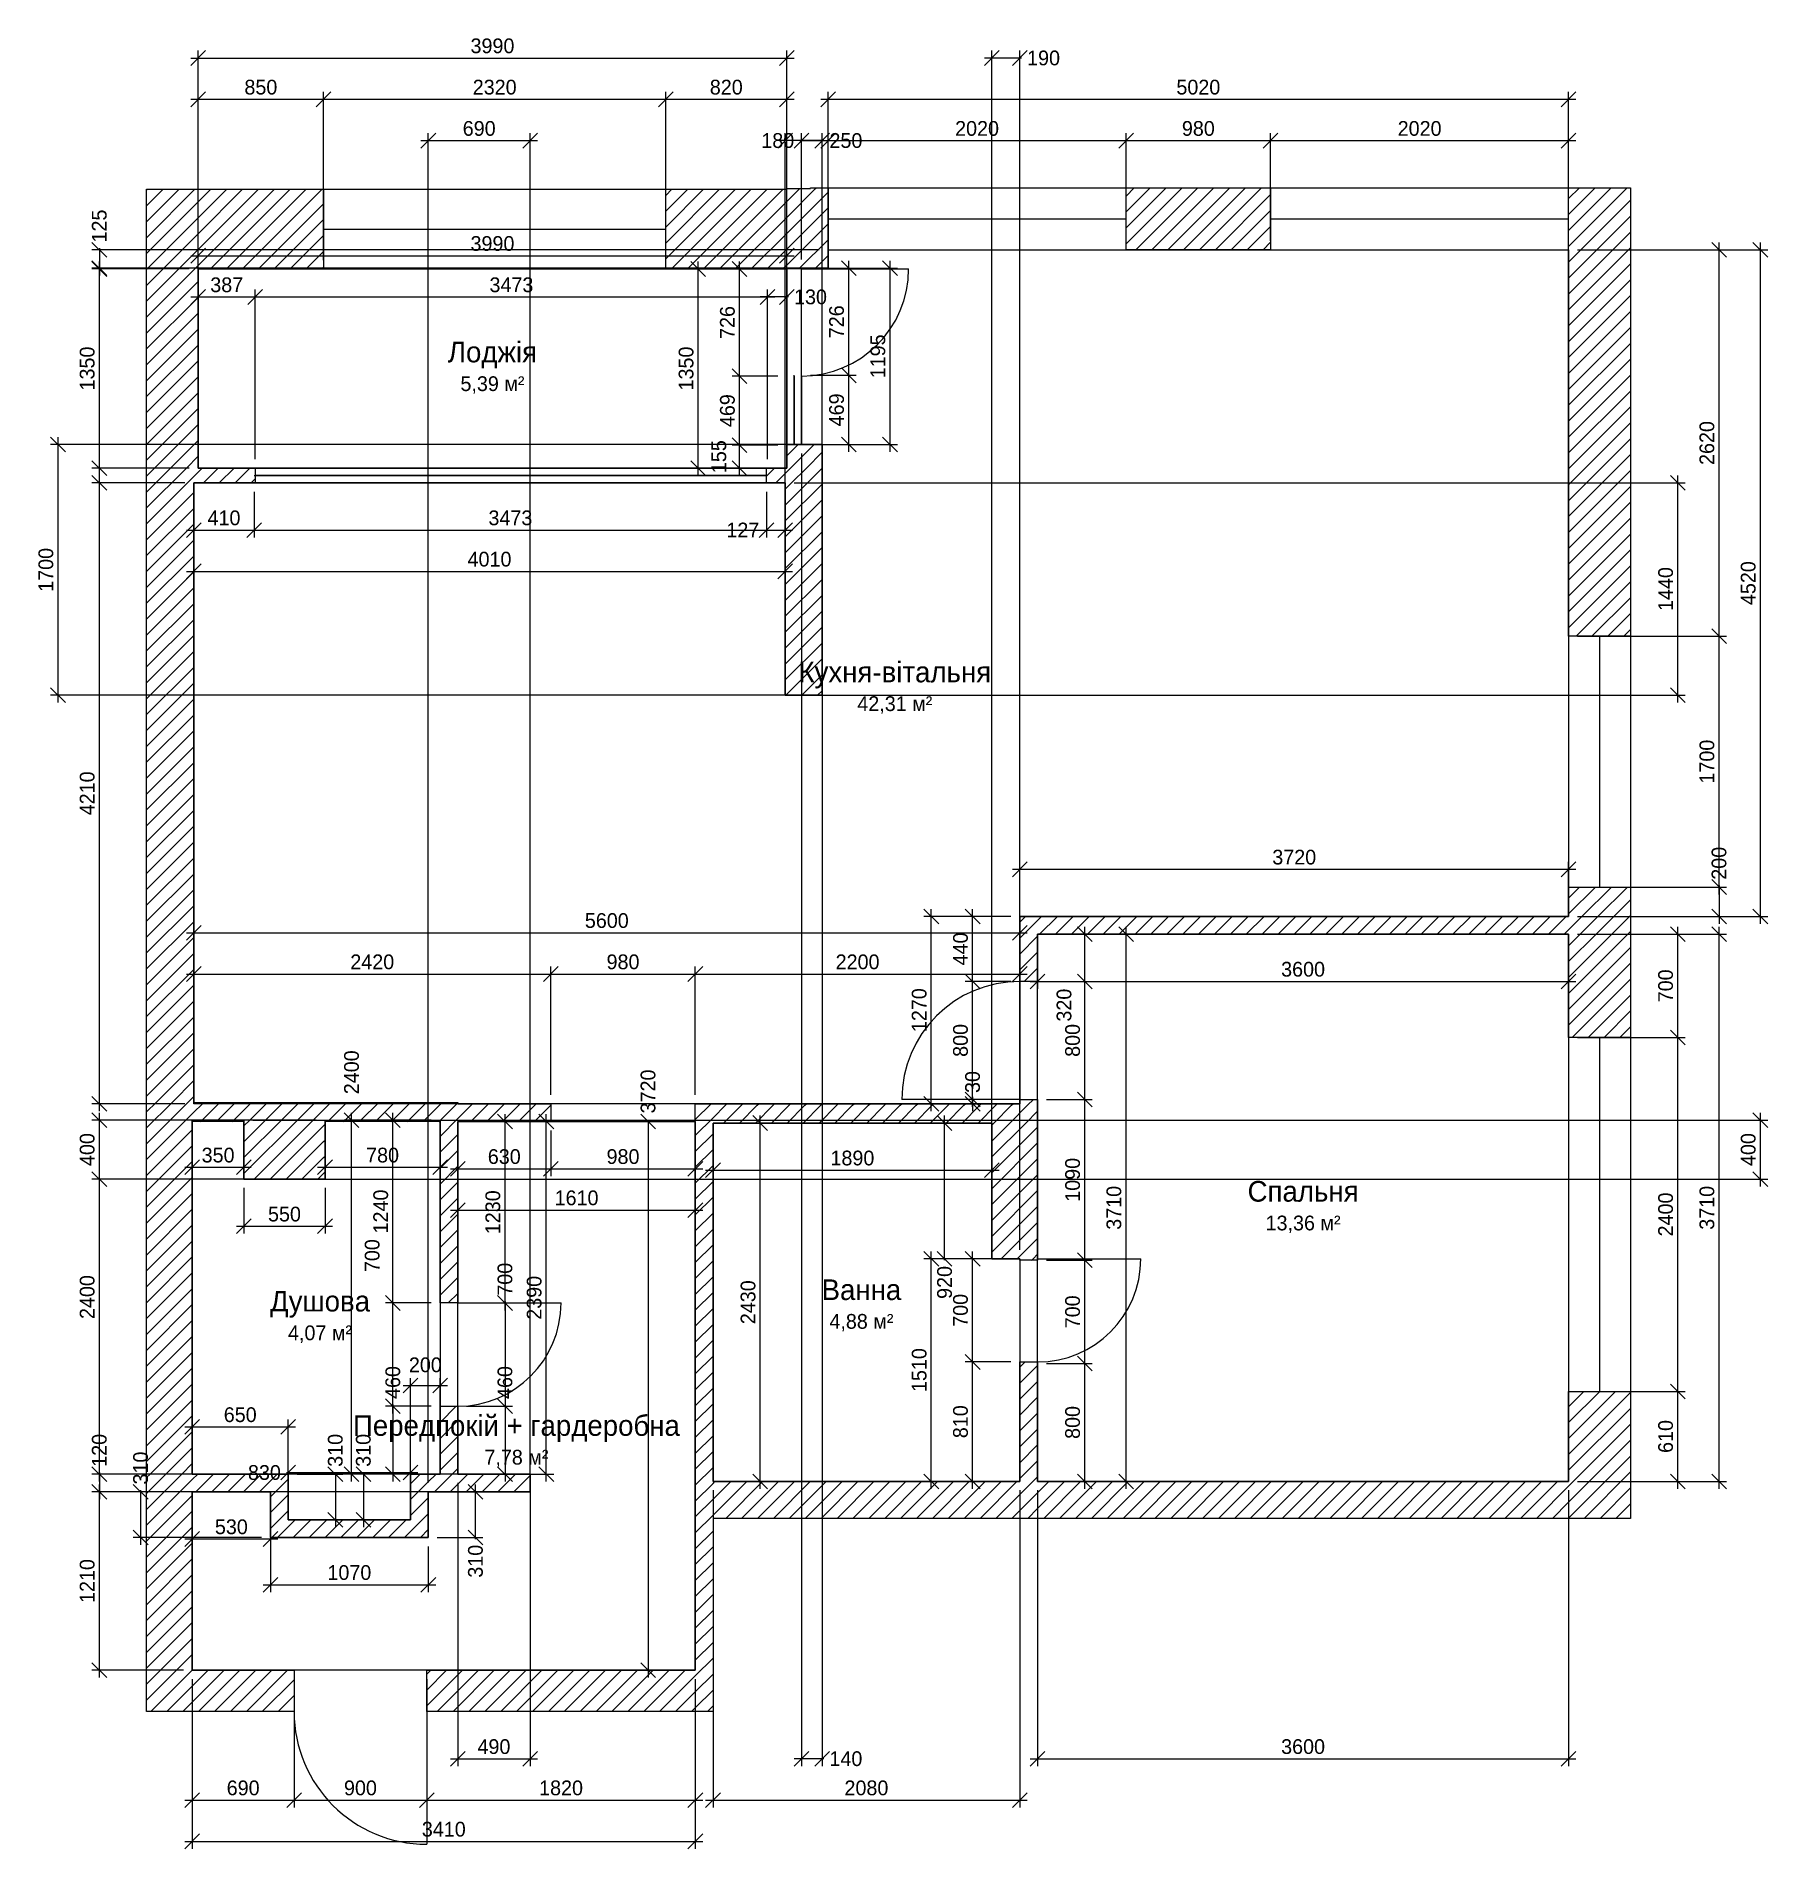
# Model space of a CAD drawing. Header units: millimetres. Extents: x -1058 to 10680, y -1210 to 11078.
import ezdxf
from ezdxf.enums import TextEntityAlignment as Align

# ---------------------------------------------------------------- set-up
doc = ezdxf.new("R2010")
doc.units = ezdxf.units.MM
doc.layers.add('A-AREA', color=8, linetype='Continuous', plot=False)
for name, color, linetype in [('A-DIMS', 2, 'Continuous'), ('A-DOOR', 3, 'Continuous'), ('A-TEXT', 7, 'Continuous'), ('A-WALL', 7, 'Continuous'), ('A-WIND', 4, 'Continuous')]:
    doc.layers.add(name, color=color, linetype=linetype)
doc.styles.add('PLEX_LIGHT', font='IBMPlexSans-Light.ttf')
doc.dimstyles.new('PLAN', dxfattribs={"dimscale": 40, "dimtxt": 2.5, "dimasz": 2.5, "dimexe": 1.25, "dimexo": 1.5, "dimgap": 0.8, "dimtad": 1, "dimdec": 0, "dimtxsty": 'PLEX_LIGHT', "dimtsz": 1.25, "dimcen": 2.5, "dimdle": 1.25, "dimclrd": 2, "dimclre": 2, "dimclrt": 2, "dimazin": 3, "dimtfac": 1, "dimtmove": 0, "dimatfit": 3})

msp = doc.modelspace()

# ---------------------------------------------------------------- hatches: boundary and pattern name
at = {"layer": 'A-WALL'}
h = msp.add_hatch(dxfattribs=at)
h.set_pattern_fill('ANSI31', scale=24)
h.paths.add_polyline_path([(40, 10040), (40, 9500), (40, 8150), (10, 8150), (-310, 8150), (-310, 10040)])
h = msp.add_hatch(dxfattribs=at)
h.set_pattern_fill('ANSI31', scale=24)
h.paths.add_polyline_path([(40, 9500), (40, 10040), (890, 10040), (890, 9500)])
h = msp.add_hatch(dxfattribs=at)
h.set_pattern_fill('ANSI31', scale=24)
h.paths.add_polyline_path([(4130, 9500), (3210, 9500), (3210, 10040), (4030, 10040), (4030, 9505), (4130, 9505)])
h = msp.add_hatch(dxfattribs=at)
h.set_pattern_fill('ANSI31', scale=24)
h.paths.add_polyline_path([(4310, 9505), (4130, 9505), (4030, 9505), (4030, 10040), (4030, 10045), (4190, 10045), (4310, 10045)])
h = msp.add_hatch(dxfattribs=at)
h.set_pattern_fill('ANSI31', scale=24)
h.paths.add_polyline_path([(4310, 10050), (4310, 10045), (4190, 10045), (4190, 10050)])
h = msp.add_hatch(dxfattribs=at)
h.set_pattern_fill('ANSI31', scale=24)
h.paths.add_polyline_path([(6330, 9630), (6330, 10050), (7310, 10050), (7310, 9630)])
h = msp.add_hatch(dxfattribs=at)
h.set_pattern_fill('ANSI31', scale=24)
h.paths.add_polyline_path([(9330, 10050), (9750, 10050), (9750, 7010), (9330, 7010)])
h = msp.add_hatch(dxfattribs=at)
h.set_pattern_fill('ANSI31', scale=24)
h.paths.add_polyline_path([(4030, 8305), (4030, 8310), (4270, 8310), (4270, 8150), (4030, 8150)])
h = msp.add_hatch(dxfattribs=at)
h.set_pattern_fill('ANSI31', scale=24)
h.paths.add_polyline_path([(-310, 8150), (10, 8150), (10, 8050), (10, 3850), (0, 3850), (-310, 3850), (-310, 8050)])
h = msp.add_hatch(dxfattribs=at)
h.set_pattern_fill('ANSI31', scale=24)
h.paths.add_polyline_path([(420, 8050), (10, 8050), (10, 8150), (40, 8150), (420, 8150)])
h = msp.add_hatch(dxfattribs=at)
h.set_pattern_fill('ANSI31', scale=24)
h.paths.add_polyline_path([(427, 8150), (427, 8050), (420, 8050), (420, 8150)])
h = msp.add_hatch(dxfattribs=at)
h.set_pattern_fill('ANSI31', scale=24)
h.paths.add_polyline_path([(4270, 8150), (4270, 8050), (4020, 8050), (3900, 8050), (3893, 8050), (3893, 8150), (3900, 8150), (4030, 8150)])
h = msp.add_hatch(dxfattribs=at)
h.set_pattern_fill('ANSI31', scale=24)
h.paths.add_polyline_path([(4020, 6610), (4020, 6860), (4020, 8050), (4270, 8050), (4270, 6860), (4270, 6610)])
h = msp.add_hatch(dxfattribs=at)
h.set_pattern_fill('ANSI31', scale=24)
h.paths.add_polyline_path([(9330, 5310), (9750, 5310), (9750, 5110), (9330, 5110)])
h = msp.add_hatch(dxfattribs=at)
h.set_pattern_fill('ANSI31', scale=24)
h.paths.add_polyline_path([(5730, 4990), (5730, 4670), (5610, 4670), (5610, 5110), (5730, 5110)])
h = msp.add_hatch(dxfattribs=at)
h.set_pattern_fill('ANSI31', scale=24)
h.paths.add_polyline_path([(9750, 4990), (9330, 4990), (5730, 4990), (5730, 5110), (9330, 5110), (9750, 5110)])
h = msp.add_hatch(dxfattribs=at)
h.set_pattern_fill('ANSI31', scale=24)
h.paths.add_polyline_path([(9330, 4290), (9330, 4990), (9750, 4990), (9750, 4290)])
h = msp.add_hatch(dxfattribs=at)
h.set_pattern_fill('ANSI31', scale=24)
h.paths.add_polyline_path([(-310, 3850), (0, 3850), (0, 3720), (0, 1330), (-310, 1330), (-310, 3720)])
h = msp.add_hatch(dxfattribs=at)
h.set_pattern_fill('ANSI31', scale=24)
h.paths.add_polyline_path([(890, 3850), (890, 3730), (0, 3730), (0, 3850), (10, 3850), (360, 3850)])
h = msp.add_hatch(dxfattribs=at)
h.set_pattern_fill('ANSI31', scale=24)
h.paths.add_polyline_path([(900, 3850), (900, 3720), (900, 3330), (890, 3330), (890, 3730), (890, 3850)])
h = msp.add_hatch(dxfattribs=at)
h.set_pattern_fill('ANSI31', scale=24)
h.paths.add_polyline_path([(1800, 3840), (1680, 3840), (1680, 3730), (900, 3730), (900, 3850), (1800, 3850)])
h = msp.add_hatch(dxfattribs=at)
h.set_pattern_fill('ANSI31', scale=24)
h.paths.add_polyline_path([(1800, 3840), (1800, 3720), (1800, 2490), (1680, 2490), (1680, 3720), (1680, 3840)])
h = msp.add_hatch(dxfattribs=at)
h.set_pattern_fill('ANSI31', scale=24)
h.paths.add_polyline_path([(2430, 3720), (1800, 3720), (1800, 3840), (2430, 3840)])
h = msp.add_hatch(dxfattribs=at)
h.set_pattern_fill('ANSI31', scale=24)
h.paths.add_polyline_path([(3530, 1030), (3530, -280), (3410, -280), (3410, 0), (3410, 1030), (3410, 3720), (3410, 3830), (3410, 3840), (3530, 3840), (3530, 3710), (3530, 1280)])
h = msp.add_hatch(dxfattribs=at)
h.set_pattern_fill('ANSI31', scale=24)
h.paths.add_polyline_path([(5610, 3840), (5610, 3830), (5420, 3830), (3530, 3830), (3530, 3840)])
h = msp.add_hatch(dxfattribs=at)
h.set_pattern_fill('ANSI31', scale=24)
h.paths.add_polyline_path([(5730, 3710), (5420, 3710), (3530, 3710), (3530, 3830), (5730, 3830), (5730, 3720)])
h = msp.add_hatch(dxfattribs=at)
h.set_pattern_fill('ANSI31', scale=24)
h.paths.add_polyline_path([(5610, 3870), (5730, 3870), (5730, 3830), (5610, 3830), (5610, 3840)])
h = msp.add_hatch(dxfattribs=at)
h.set_pattern_fill('ANSI31', scale=24)
h.paths.add_polyline_path([(10, 3720), (0, 3720), (0, 3730), (10, 3730)])
h = msp.add_hatch(dxfattribs=at)
h.set_pattern_fill('ANSI31', scale=24)
h.paths.add_polyline_path([(10, 3720), (10, 3730), (350, 3730), (350, 3720)])
h = msp.add_hatch(dxfattribs=at)
h.set_pattern_fill('ANSI31', scale=24)
h.paths.add_polyline_path([(350, 3720), (350, 3730), (890, 3730), (890, 3330), (350, 3330)])
h = msp.add_hatch(dxfattribs=at)
h.set_pattern_fill('ANSI31', scale=24)
h.paths.add_polyline_path([(900, 3720), (900, 3730), (1680, 3730), (1680, 3720)])
h = msp.add_hatch(dxfattribs=at)
h.set_pattern_fill('ANSI31', scale=24)
h.paths.add_polyline_path([(5730, 2790), (5610, 2790), (5420, 2790), (5420, 3710), (5730, 3710), (5730, 2910)])
h = msp.add_hatch(dxfattribs=at)
h.set_pattern_fill('ANSI31', scale=24)
h.paths.add_polyline_path([(5730, 2780), (5610, 2780), (5610, 2790), (5730, 2790)])
h = msp.add_hatch(dxfattribs=at)
h.set_pattern_fill('ANSI31', scale=24)
h.paths.add_polyline_path([(5730, 1030), (5610, 1030), (5610, 1280), (5610, 2080), (5610, 2090), (5730, 2090), (5730, 2080), (5730, 1280)])
h = msp.add_hatch(dxfattribs=at)
h.set_pattern_fill('ANSI31', scale=24)
h.paths.add_polyline_path([(9330, 1280), (9330, 1890), (9750, 1890), (9750, 1030), (9330, 1030)])
h = msp.add_hatch(dxfattribs=at)
h.set_pattern_fill('ANSI31', scale=24)
h.paths.add_polyline_path([(1800, 1790), (1800, 1330), (1680, 1330), (1680, 1790)])
h = msp.add_hatch(dxfattribs=at)
h.set_pattern_fill('ANSI31', scale=24)
h.paths.add_polyline_path([(0, 1330), (0, 1210), (0, 0), (0, -280), (-310, -280), (-310, 1210), (-310, 1330)])
h = msp.add_hatch(dxfattribs=at)
h.set_pattern_fill('ANSI31', scale=24)
h.paths.add_polyline_path([(650, 1210), (530, 1210), (0, 1210), (0, 1330), (650, 1330)])
h = msp.add_hatch(dxfattribs=at)
h.set_pattern_fill('ANSI31', scale=24)
h.paths.add_polyline_path([(1600, 1330), (1600, 1210), (1600, 1020), (1480, 1020), (1480, 1330)])
h = msp.add_hatch(dxfattribs=at)
h.set_pattern_fill('ANSI31', scale=24)
h.paths.add_polyline_path([(2170, 1330), (2290, 1330), (2290, 1210), (2170, 1210), (1800, 1210), (1680, 1210), (1600, 1210), (1600, 1330), (1680, 1330), (1800, 1330)])
h = msp.add_hatch(dxfattribs=at)
h.set_pattern_fill('ANSI31', scale=24)
h.paths.add_polyline_path([(5610, 1280), (5610, 1030), (3530, 1030), (3530, 1280)])
h = msp.add_hatch(dxfattribs=at)
h.set_pattern_fill('ANSI31', scale=24)
h.paths.add_polyline_path([(9330, 1280), (9330, 1030), (5730, 1030), (5730, 1280)])
h = msp.add_hatch(dxfattribs=at)
h.set_pattern_fill('ANSI31', scale=24)
h.paths.add_polyline_path([(530, 900), (530, 1210), (650, 1210), (650, 1020), (650, 900)])
h = msp.add_hatch(dxfattribs=at)
h.set_pattern_fill('ANSI31', scale=24)
h.paths.add_polyline_path([(1600, 1020), (1600, 900), (650, 900), (650, 1020), (1480, 1020)])
h = msp.add_hatch(dxfattribs=at)
h.set_pattern_fill('ANSI31', scale=24)
h.paths.add_polyline_path([(690, 0), (690, -280), (0, -280), (0, 0)])
h = msp.add_hatch(dxfattribs=at)
h.set_pattern_fill('ANSI31', scale=24)
h.paths.add_polyline_path([(3410, 0), (3410, -280), (1590, -280), (1590, 0)])

# ---------------------------------------------------------------- linework, layer by layer
at = {"layer": 'A-AREA'}
for points in [[(10, 3840), (10, 8050), (4020, 8050), (4020, 6610), (4270, 6610), (4270, 8310), (4130, 8310), (4130, 9505), (4310, 9505), (4310, 9630), (9330, 9630), (9330, 5110), (5610, 5110), (5610, 3840)], [(40, 8150), (40, 9500), (4030, 9500), (4030, 8150)], [(5730, 1280), (5730, 4990), (9330, 4990), (9330, 1280)], [(0, 1330), (0, 3730), (350, 3730), (350, 3330), (900, 3330), (900, 3730), (1680, 3730), (1680, 1330), (1480, 1330), (1480, 1020), (650, 1020), (650, 1330)], [(0, 0), (0, 1210), (530, 1210), (530, 900), (1600, 900), (1600, 1210), (2290, 1210), (2290, 1330), (1800, 1330), (1800, 3720), (3410, 3720), (3410, 0)], [(3530, 1280), (3530, 3710), (5420, 3710), (5420, 2790), (5610, 2790), (5610, 1280)]]:
    msp.add_lwpolyline(points, close=True, dxfattribs=at)
at = {"layer": 'A-DOOR'}
for p, q in [((4130, 9500), (4856, 9500)), ((5610, 3870), (4810, 3870)), ((5730, 2790), (6430, 2790)), ((1800, 2490), (2500, 2490)), ((1590, -280), (1590, -1180))]:
    msp.add_line(p, q, dxfattribs=at)
for centre, radius, start, end in [((4130, 9500), 726, -90, 0), ((5610, 3870), 800, 90, 180), ((5730, 2790), 700, -90, 0), ((1800, 2490), 700, -90, 0), ((1590, -280), 900, 180, -90)]:
    msp.add_arc(centre, radius, start, end, dxfattribs=at)
at = {"layer": 'A-WALL'}
for p, q in [((-310, 8150), (-310, 10040)), ((-310, 10040), (890, 10040)), ((890, 10040), (890, 9500)), ((3210, 9500), (3210, 10040)), ((3210, 10040), (4030, 10040)), ((4030, 10040), (4030, 10045)), ((4030, 10045), (4190, 10045)), ((4190, 10045), (4190, 10050)), ((4190, 10050), (4310, 10050)), ((4310, 10050), (4310, 9505)), ((6330, 9630), (6330, 10050)), ((6330, 10050), (7310, 10050)), ((7310, 10050), (7310, 9630)), ((9330, 7010), (9330, 10050)), ((9330, 10050), (9750, 10050)), ((9750, 10050), (9750, 7010)), ((7310, 9630), (6330, 9630)), ((40, 9500), (40, 8150)), ((890, 9500), (40, 9500)), ((4130, 9500), (3210, 9500)), ((4130, 9505), (4130, 9500)), ((4310, 9505), (4130, 9505)), ((4030, 8150), (4030, 8310)), ((4030, 8310), (4270, 8310)), ((4270, 8310), (4270, 8150)), ((-310, 3850), (-310, 8150)), ((40, 8150), (420, 8150)), ((420, 8150), (427, 8150)), ((427, 8150), (427, 8050)), ((3893, 8050), (3893, 8150)), ((3893, 8150), (4030, 8150)), ((4270, 8150), (4270, 6610)), ((10, 8050), (10, 3850)), ((420, 8050), (10, 8050)), ((427, 8050), (420, 8050)), ((4020, 8050), (3893, 8050)), ((4020, 6610), (4020, 8050)), ((9750, 7010), (9330, 7010)), ((4270, 6610), (4020, 6610)), ((9330, 5110), (9330, 5310)), ((9330, 5310), (9750, 5310)), ((9750, 5310), (9750, 5110)), ((5610, 4670), (5610, 5110)), ((5610, 5110), (9330, 5110)), ((9750, 5110), (9750, 4990)), ((5730, 4990), (5730, 4670)), ((9330, 4990), (5730, 4990)), ((9330, 4290), (9330, 4990)), ((9750, 4990), (9750, 4290)), ((5730, 4670), (5610, 4670)), ((9750, 4290), (9330, 4290)), ((-310, 1330), (-310, 3850)), ((10, 3850), (890, 3850)), ((890, 3850), (1800, 3850)), ((1800, 3850), (1800, 3840)), ((1800, 3840), (2430, 3840)), ((2430, 3840), (2430, 3720)), ((3410, 0), (3410, 3840)), ((3410, 3840), (3530, 3840)), ((3530, 3840), (5610, 3840)), ((5610, 3840), (5610, 3870)), ((5610, 3870), (5730, 3870)), ((5730, 3870), (5730, 3830)), ((5730, 3830), (5730, 3720)), ((0, 3720), (0, 1330)), ((350, 3720), (0, 3720)), ((350, 3330), (350, 3720)), ((1680, 3720), (900, 3720)), ((900, 3720), (900, 3330)), ((1680, 2490), (1680, 3720)), ((2430, 3720), (1800, 3720)), ((1800, 3720), (1800, 2490)), ((3530, 3710), (3530, 1280)), ((5420, 3710), (3530, 3710)), ((5420, 2790), (5420, 3710)), ((5730, 3720), (5730, 2790)), ((900, 3330), (350, 3330)), ((5610, 2790), (5420, 2790)), ((5610, 2780), (5610, 2790)), ((5730, 2780), (5610, 2780)), ((5730, 2790), (5730, 2780)), ((1800, 2490), (1680, 2490)), ((5610, 1280), (5610, 2090)), ((5610, 2090), (5730, 2090)), ((5730, 2090), (5730, 1280)), ((9330, 1280), (9330, 1890)), ((9330, 1890), (9750, 1890)), ((9750, 1890), (9750, 1030)), ((1680, 1330), (1680, 1790)), ((1680, 1790), (1800, 1790)), ((1800, 1790), (1800, 1330)), ((-310, -280), (-310, 1330)), ((0, 1330), (650, 1330)), ((650, 1330), (650, 1020)), ((1480, 1020), (1480, 1330)), ((1480, 1330), (1680, 1330)), ((1800, 1330), (2290, 1330)), ((2290, 1330), (2290, 1210)), ((3530, 1280), (5610, 1280)), ((5730, 1280), (9330, 1280)), ((0, 1210), (0, 0)), ((530, 1210), (0, 1210)), ((530, 900), (530, 1210)), ((1600, 1210), (1600, 900)), ((2290, 1210), (1600, 1210)), ((650, 1020), (1480, 1020)), ((3530, 1030), (3530, -280)), ((5610, 1030), (3530, 1030)), ((5730, 1030), (5610, 1030)), ((9750, 1030), (5730, 1030)), ((1600, 900), (530, 900)), ((0, 0), (690, 0)), ((690, 0), (690, -280)), ((1590, -280), (1590, 0)), ((1590, 0), (3410, 0)), ((690, -280), (-310, -280)), ((3530, -280), (1590, -280))]:
    msp.add_line(p, q, dxfattribs=at)
at = {"layer": 'A-WIND'}
for p, q in [((890, 10040), (3210, 10040)), ((4310, 10050), (6330, 10050)), ((7310, 10050), (9330, 10050)), ((4310, 9840), (6330, 9840)), ((7310, 9840), (9330, 9840)), ((890, 9770), (3210, 9770)), ((4310, 9630), (6330, 9630)), ((7310, 9630), (9330, 9630)), ((890, 9500), (3210, 9500)), ((4030, 8310), (4030, 8779)), ((4030, 8774), (4030, 8305)), ((4080, 8310), (4080, 8779)), ((4080, 8774), (4080, 8305)), ((4130, 8310), (4130, 8779)), ((4130, 8774), (4130, 8305)), ((420, 8150), (3893, 8150)), ((3900, 8150), (427, 8150)), ((420, 8100), (3893, 8100)), ((420, 8050), (3893, 8050)), ((3900, 8100), (427, 8100)), ((3900, 8050), (427, 8050)), ((9330, 7010), (9330, 5310)), ((9540, 7010), (9540, 5310)), ((9750, 7010), (9750, 5310)), ((9330, 4290), (9330, 1890)), ((9540, 4290), (9540, 1890)), ((9750, 4290), (9750, 1890))]:
    msp.add_line(p, q, dxfattribs=at)

# ---------------------------------------------------------------- texts
at = {"layer": 'A-TEXT', "style": 'PLEX_LIGHT'}
for s, p in [('Лоджія', (2035, 8937)), ('Кухня-вітальня', (4762.5, 6767.7)), ('Спальня', (7530, 3247)), ('Ванна', (4536.1, 2580)), ('Душова', (865.9, 2502.3)), ('Передпокій + гардеробна', (2197.4, 1659.3))]:
    msp.add_text(s, height=140, dxfattribs=at).set_placement(p, align=Align.MIDDLE_CENTER)
at = {"layer": 'A-TEXT', "char_height": 100, "attachment_point": 5, "style": 'PLEX_LIGHT'}
for s, insert in [('5,39 м²', (2035, 8713)), ('42,31 м²', (4762.5, 6543.7)), ('13,36 м²', (7530, 3023)), ('4,07 м²', (865.9, 2278.3)), ('4,88 м²', (4536.1, 2356)), ('7,78 м²', (2197.4, 1435.3))]:
    msp.add_mtext(s, dxfattribs=dict(at, insert=insert))

# ---------------------------------------------------------------- dimensions: what is measured, and where the dimension line sits
at = {"layer": 'A-DIMS'}
for base, p1, p2 in [((40, 10930), (40, 9500), (4030, 9500)), ((40, 10650), (40, 9500), (890, 9500)), ((890, 10650), (890, 9500), (3210, 9500)), ((3210, 10650), (3210, 9500), (4030, 9500)), ((4310, 10650), (4310, 9630), (9330, 9630)), ((1600, 10370), (1600, 1210), (2290, 1210)), ((4310, 10370), (4310, 9630), (6330, 9630)), ((6330, 10370), (6330, 9630), (7310, 9630)), ((7310, 10370), (7310, 9630), (9330, 9630)), ((40, 9590), (40, 8150), (4030, 8150)), ((40, 9310), (40, 8150), (427, 8150)), ((427, 9310), (427, 8150), (3900, 8150)), ((10, 7730), (10, 8050), (420, 8050)), ((10, 7450), (10, 8050), (4020, 8050)), ((420, 7730), (420, 8050), (3893, 8050)), ((5610, 5430), (5610, 5110), (9330, 5110)), ((10, 5000), (10, 3840), (5610, 3840)), ((5730, 4670), (5730, 4990), (9330, 4990)), ((10, 4720), (10, 3840), (2430, 3840)), ((2430, 4720), (2430, 3840), (3410, 3840)), ((3410, 4720), (3410, 3840), (5610, 3840)), ((0, 3410), (0, 3730), (350, 3730)), ((900, 3410), (900, 3730), (1680, 3730)), ((1800, 3400), (1800, 3720), (2430, 3720)), ((1800, 3120), (1800, 3720), (3410, 3720)), ((2430, 3400), (2430, 3720), (3410, 3720)), ((3530, 3390), (3530, 3710), (5420, 3710)), ((350, 3010), (350, 3330), (900, 3330)), ((0, 1650), (0, 1330), (650, 1330)), ((1800, -600), (1800, 1330), (2290, 1330)), ((3530, -880), (3530, 1280), (5610, 1280)), ((5730, -600), (5730, 1280), (9330, 1280)), ((0, 890), (0, 1210), (530, 1210)), ((530, 580), (530, 900), (1600, 900)), ((0, -880), (0, 0), (690, 0)), ((0, -1160), (0, 0), (3410, 0)), ((690, -880), (690, 0), (1590, 0)), ((1590, -880), (1590, 0), (3410, 0))]:
    msp.add_linear_dim(base=base, p1=p1, p2=p2, dimstyle='PLAN', dxfattribs=at).render()
for base, p1, p2, location in [((5420, 10930), (5420, 2790), (5610, 2790), (5770.9, 10930)), ((4130, 10370), (4130, 9505), (4310, 9505), (3969.1, 10370)), ((4020, 10370), (4020, 6610), (4270, 6610), (4430.9, 10370)), ((3900, 9310), (3900, 8150), (4030, 8150), (4190.9, 9310)), ((4130, -600), (4130, 8310), (4270, 8310), (4430.9, -600)), ((3893, 7730), (3893, 8050), (4020, 8050), (3732.1, 7730)), ((1480, 1930), (1480, 1330), (1680, 1330), (1580, 2070)), ((650, 1340), (650, 1020), (1480, 1020), (489.1, 1340))]:
    msp.add_linear_dim(base=base, p1=p1, p2=p2, location=location, dimstyle='PLAN', override={"dimtmove": 2}, dxfattribs=at).render()
for base, p1, p2, location in [((-630, 9505), (4310, 9505), (4310, 9630), (-630, 9790.9)), ((3710, 8150), (4030, 8150), (4030, 8305), (3570, 8227.5)), ((10350, 5110), (9330, 5110), (9330, 5310), (10350, 5470.9)), ((6050, 4670), (5730, 4670), (5730, 4990), (5910, 4509.1)), ((1080, 1330), (1680, 1330), (1680, 3730), (1080, 4053.9)), ((3090, 0), (3410, 0), (3410, 3720), (3090, 3923.9)), ((5290, 3840), (5610, 3840), (5610, 3870), (5290, 3988)), ((5100, 2790), (5420, 2790), (5420, 3710), (5100, 2629.1)), ((1360, 1790), (1680, 1790), (1680, 2490), (1220, 2810.9)), ((2120, 1790), (1800, 1790), (1800, 2490), (2120, 2650.9)), ((1360, 1330), (1680, 1330), (1680, 1790), (1360, 1950.9)), ((2120, 1330), (1800, 1330), (1800, 1790), (2120, 1950.9)), ((-630, 1210), (2290, 1210), (2290, 1330), (-630, 1490.9)), ((970, 1020), (650, 1020), (650, 1330), (970, 1490.9)), ((1160, 1020), (1480, 1020), (1480, 1330), (1160, 1490.9)), ((-350, 900), (530, 900), (530, 1210), (-350, 1370.9)), ((1920, 900), (1600, 900), (1600, 1210), (1920, 739.1))]:
    msp.add_linear_dim(base=base, p1=p1, p2=p2, angle=90, location=location, dimstyle='PLAN', override={"dimtmove": 2}, dxfattribs=at).render()
for base, p1, p2 in [((10350, 7010), (9330, 7010), (9330, 9630)), ((10630, 5110), (9330, 5110), (9330, 9630)), ((-630, 8150), (40, 8150), (40, 9500)), ((3430, 8150), (4030, 8150), (4030, 9500)), ((3710, 8774), (4030, 8774), (4030, 9500)), ((4450, 8779), (4130, 8779), (4130, 9505)), ((4730, 8310), (4130, 8310), (4130, 9505)), ((3710, 8305), (4030, 8305), (4030, 8774)), ((4450, 8310), (4130, 8310), (4130, 8779)), ((-910, 6610), (4270, 6610), (4270, 8310)), ((-630, 3840), (10, 3840), (10, 8050)), ((10070, 6610), (4020, 6610), (4020, 8050)), ((10350, 5310), (9330, 5310), (9330, 7010)), ((5010, 3840), (5610, 3840), (5610, 5110)), ((5290, 4670), (5610, 4670), (5610, 5110)), ((6330, 1280), (5730, 1280), (5730, 4990)), ((10070, 4290), (9330, 4290), (9330, 4990)), ((10350, 1280), (9330, 1280), (9330, 4990)), ((5290, 3870), (5610, 3870), (5610, 4670)), ((6050, 3870), (5730, 3870), (5730, 4670)), ((10070, 1890), (9330, 1890), (9330, 4290)), ((6050, 2780), (5730, 2780), (5730, 3870)), ((-630, 1330), (0, 1330), (0, 3730)), ((-630, 3330), (900, 3330), (900, 3730)), ((10630, 3330), (350, 3330), (350, 3730)), ((1360, 2490), (1680, 2490), (1680, 3730)), ((2120, 2490), (1800, 2490), (1800, 3720)), ((2400, 1330), (1800, 1330), (1800, 3720)), ((3850, 1280), (3530, 1280), (3530, 3710)), ((5010, 1280), (5610, 1280), (5610, 2790)), ((5290, 2090), (5610, 2090), (5610, 2790)), ((6050, 2080), (5730, 2080), (5730, 2780)), ((5290, 1280), (5610, 1280), (5610, 2090)), ((6050, 1280), (5730, 1280), (5730, 2080)), ((10070, 1280), (9330, 1280), (9330, 1890)), ((-630, 0), (0, 0), (0, 1210))]:
    msp.add_linear_dim(base=base, p1=p1, p2=p2, angle=90, dimstyle='PLAN', dxfattribs=at).render()

doc.saveas('drawing.dxf')
